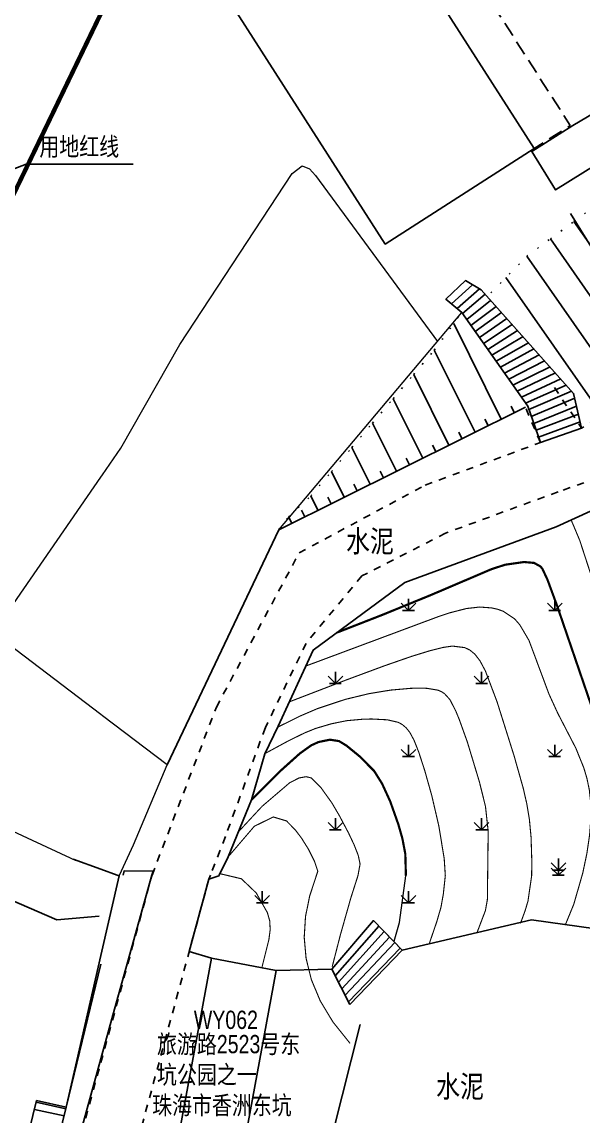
# Model space of a CAD drawing. Extents: x 396500 to 398250, y 1005980 to 1008200.
# Drawn here: x 396994.6 to 397033, y 1006583.5 to 1006658.4 of the extents above; entities that cross this region are included whole.
import ezdxf
from ezdxf.enums import TextEntityAlignment as Align

# ---------------------------------------------------------------- set-up
doc = ezdxf.new("R2010")
doc.units = 0
doc.header["$LTSCALE"] = 0.5
for name, pattern in [('X4', [1.6, 0, -1.6]), ('X5', [3, 2, -1]), ('X6', [2, 1, -1])]:
    doc.linetypes.add(name, pattern=pattern)
doc.layers.get('0').update_dxf_attribs({"linetype": 'CONTINUOUS'})
doc.layers.add('ASSIST', color=7, linetype='CONTINUOUS', plot=False)
for name, color, linetype in [('DGX', 2, 'CONTINUOUS'), ('DLSS', 4, 'CONTINUOUS'), ('DMTZ', 3, 'CONTINUOUS'), ('JMD', 6, 'CONTINUOUS'), ('ZBTZ', 3, 'CONTINUOUS'), ('权属人', 160, 'CONTINUOUS'), ('用地红线', 1, 'CONTINUOUS'), ('编号', 90, 'CONTINUOUS'), ('门牌号', 1, 'CONTINUOUS')]:
    doc.layers.add(name, color=color, linetype=linetype)
doc.styles.add('细等线体', font='长等线体_0.TTF', dxfattribs={"width": 0.8})
doc.linetypes.add('10422', pattern='A,2,[150,AAA.SHX,S=1,R=0,X=0,Y=1],2,[177,AAA.SHX,S=1,R=0,X=0,Y=0.8],1e-09', length=4)
doc.linetypes.add('1161', pattern='A,0,[149,AAA.SHX,S=0.15,R=0,X=0,Y=0],-1.6', length=1.6)
doc.linetypes.add('445', pattern='A,8,-0.5,[147,AAA.SHX,S=1,R=0,X=0,Y=0],-1.5', length=10)

# ---------------------------------------------------------------- blocks, each defined once
blk = doc.blocks.new('gc124')
for p, q in [((0, 0), (0, 1.6)), ((-1, 1), (0, 0)), ((-0.8, 0), (0.8, 0)), ((0, 0), (1, 1))]:
    blk.add_line(p, q)

msp = doc.modelspace()

# ---------------------------------------------------------------- linework, layer by layer
at = {"layer": 'ASSIST', "linetype": 'X4'}
for points in [[(397026.673, 1006639.816), (397029.133, 1006642.324), (397030.743, 1006643.513), (397032.352, 1006644.701), (397033.962, 1006645.889), (397035.572, 1006647.077), (397035.917, 1006647.332), (397037.535, 1006648.526), (397039.153, 1006649.72), (397040.77, 1006650.915), (397042.388, 1006652.109), (397044.072, 1006653.231), (397045.781, 1006654.325), (397047.491, 1006655.419), (397049.656, 1006656.804), (397051.352, 1006657.89), (397053.048, 1006658.975)], [(397012.162, 1006623.616), (397012.835, 1006624.509), (397014.361, 1006625.932), (397015.768, 1006627.594), (397017.175, 1006629.255), (397018.582, 1006630.917), (397019.989, 1006632.579), (397021.396, 1006634.241), (397022.803, 1006635.903), (397024.688, 1006638.482)]]:
    msp.add_lwpolyline(points, dxfattribs=at)
at = {"layer": 'ASSIST', "linetype": 'Continuous', "flags": 128}
for points in [[(397030.06, 1006629.583), (397029.197, 1006632.067), (397024.688, 1006638.482), (397023.601, 1006639.388), (397024.933, 1006640.658), (397026.018, 1006640.025), (397032.338, 1006632.948), (397032.881, 1006630.575)], [(397017.031, 1006591.159), (397015.795, 1006593.558), (397018.646, 1006596.894), (397020.617, 1006594.863)], [(396997.637, 1006584.136), (396997.133, 1006582.083), (396995.095, 1006582.523), (396995.6, 1006584.575)]]:
    msp.add_lwpolyline(points, close=True, dxfattribs=at)
at = {"layer": 'DGX', "linetype": 'Continuous', "const_width": 0.075, "flags": 128}
for points, elevation in [([(397036.716, 1006600), (397037.002, 1006600.48), (397037.606, 1006601.615), (397038.027, 1006602.546), (397038.318, 1006603.607), (397038.281, 1006604.88), (397038.202, 1006605.393), (397037.761, 1006607.202), (397037.068, 1006609.449), (397036.152, 1006612.016), (397034.641, 1006617.11), (397032.755, 1006622.889), (397032.168, 1006624.287)], 23), ([(397032.92, 1006600), (397032.961, 1006600.144), (397033.241, 1006601.474), (397033.427, 1006602.739), (397033.516, 1006603.897), (397033.507, 1006604.915), (397033.412, 1006605.809), (397033.249, 1006606.607), (397033.031, 1006607.338), (397032.489, 1006608.677), (397031.245, 1006611.081), (397030.652, 1006612.376), (397029.279, 1006616.057), (397028.647, 1006617.128), (397028.298, 1006617.524), (397027.534, 1006618.039), (397027.131, 1006618.184), (397026.723, 1006618.275), (397025.899, 1006618.333), (397024.997, 1006618.23), (397023.878, 1006617.942), (397023.137, 1006617.698), (397014.021, 1006614.3)], 22), ([(397012.907, 1006611.856), (397016.756, 1006613.336), (397019.414, 1006614.321), (397021.251, 1006614.959), (397022.51, 1006615.347), (397023.407, 1006615.57), (397024.05, 1006615.664), (397024.892, 1006615.557), (397025.24, 1006615.391), (397025.583, 1006615.108), (397025.934, 1006614.651), (397026.301, 1006613.962), (397027.096, 1006611.86), (397028.263, 1006608.157), (397028.887, 1006605.953), (397029.127, 1006604.904), (397029.307, 1006603.838), (397029.425, 1006602.593), (397029.475, 1006600.981), (397029.466, 1006600)], 21.5), ([(397026.456, 1006600), (397026.492, 1006602.999), (397026.306, 1006604.698), (397025.893, 1006606.371), (397025.064, 1006609.11), (397024.516, 1006610.636), (397024.274, 1006611.226), (397023.876, 1006612), (397023.506, 1006612.41), (397023.295, 1006612.547), (397023.041, 1006612.653), (397022.312, 1006612.774), (397021.8, 1006612.789), (397021.199, 1006612.774), (397019.826, 1006612.654), (397018.337, 1006612.409), (397016.708, 1006612.015), (397014.798, 1006611.381), (397013.608, 1006610.87), (397012.113, 1006610.127)], 21), ([(397011.277, 1006608.342), (397012.856, 1006609.197), (397013.94, 1006609.726), (397014.687, 1006610.03), (397015.777, 1006610.352), (397016.817, 1006610.561), (397017.947, 1006610.665), (397018.534, 1006610.676), (397019.589, 1006610.621), (397020.335, 1006610.451), (397020.621, 1006610.295), (397020.88, 1006610.072), (397021.135, 1006609.753), (397021.413, 1006609.238), (397021.741, 1006608.415), (397022.147, 1006607.167), (397022.635, 1006605.434), (397023.118, 1006603.353), (397023.485, 1006601.117), (397023.556, 1006600)], 20.5), ([(397009.408, 1006602.961), (397011.033, 1006604.709), (397012.922, 1006606.322), (397013.559, 1006606.644), (397014.037, 1006606.731), (397014.39, 1006606.646), (397015.039, 1006606.001), (397015.793, 1006604.95), (397016.317, 1006604.057), (397016.938, 1006602.885), (397017.318, 1006602.08), (397017.601, 1006601.358), (397017.73, 1006600.758), (397017.591, 1006600)], 19.5), ([(397008.705, 1006601.246), (397010.495, 1006603.339), (397011.793, 1006603.976), (397012.699, 1006603.704), (397013.314, 1006603.07), (397013.731, 1006602.52), (397014.191, 1006601.782), (397014.612, 1006600.944), (397014.838, 1006600.267), (397014.751, 1006600)], 19), ([(397011.013, 1006593.666), (397011.494, 1006595.596), (397011.581, 1006596.279), (397011.549, 1006596.868), (397011.388, 1006597.434), (397010.627, 1006598.779), (397009.61, 1006599.749), (397008.139, 1006600.099)], 18.5), ([(397008.555, 1006600), (397008.139, 1006600.099)], 18.5), ([(397014.751, 1006600), (397014.284, 1006598.575), (397013.997, 1006597.169), (397013.909, 1006595.742), (397014.037, 1006594.301), (397014.397, 1006592.851), (397015.006, 1006591.396), (397015.882, 1006589.942), (397017.042, 1006588.493)], 19), ([(397017.591, 1006600), (397017.583, 1006599.958), (397017.099, 1006598.445), (397016.383, 1006595.915), (397015.821, 1006593.728)], 19.5), ([(397023.556, 1006600), (397023.559, 1006599.958), (397023.424, 1006598.708), (397023.264, 1006597.807), (397022.977, 1006596.817), (397022.459, 1006595.304)], 20.5), ([(397025.736, 1006596.086), (397026.302, 1006597.575), (397026.436, 1006598.316), (397026.456, 1006600)], 21), ([(397029.466, 1006600), (397029.466, 1006599.958), (397029.213, 1006598.223), (397029.025, 1006597.586), (397028.698, 1006596.694)], 21.5), ([(397031.785, 1006596.638), (397032.347, 1006598.009), (397032.92, 1006600)], 22)]:
    msp.add_lwpolyline(points, dxfattribs=dict(at, elevation=elevation))
at = {"layer": 'DGX', "color": 3, "linetype": 'Continuous', "lineweight": -2, "const_width": 0.15, "flags": 128}
for points, elevation in [([(397016.143, 1006616.584), (397019.257, 1006617.799), (397022.56, 1006619.149), (397026.724, 1006620.926), (397027.652, 1006621.228), (397028.946, 1006621.412), (397029.637, 1006621.351), (397030.078, 1006621.1), (397030.201, 1006620.944), (397030.544, 1006620.212), (397031.206, 1006618.418), (397034.425, 1006609.023), (397034.953, 1006607.564), (397035.343, 1006606.274), (397035.568, 1006605.063), (397035.613, 1006604.481), (397035.566, 1006603.346), (397035.382, 1006602.217), (397035.039, 1006600.949), (397034.674, 1006600)], 22.5), ([(397020.864, 1006599.958), (397020.824, 1006601.448), (397020.623, 1006602.502), (397020.355, 1006603.445), (397019.792, 1006605.038), (397019.233, 1006606.257), (397018.692, 1006607.119), (397017.712, 1006608.11), (397016.799, 1006608.856), (397016.283, 1006609.167), (397015.666, 1006609.261), (397014.893, 1006609.102), (397014.395, 1006608.879), (397013.616, 1006608.324), (397012.327, 1006607.167), (397010.3, 1006605.142)], 20), ([(397020.864, 1006599.958), (397020.863, 1006600)], 20)]:
    msp.add_lwpolyline(points, dxfattribs=dict(at, elevation=elevation))
at = {"layer": 'DLSS', "linetype": 'X6', "flags": 128}
msp.add_lwpolyline([(397031.021, 1006633.344), (397032.881, 1006630.575), (397042.886, 1006635.68), (397048.995, 1006639.156), (397064.711, 1006651.974), (397076.677, 1006661.43)], dxfattribs=at)
at = {"layer": 'DLSS', "linetype": 'X6'}
for points in [[(397089.781, 1006655.706), (397079.385, 1006654.999), (397071.561, 1006652.666), (397065.505, 1006648.527), (397051.113, 1006636.26), (397039.798, 1006628.9), (397033.988, 1006627.167), (397031.272, 1006626.212), (397023.576, 1006623.387), (397017.855, 1006620.462), (397014.034, 1006615.849), (397011.251, 1006610.089), (397008.517, 1006602.634), (397007.494, 1006600)], [(397003.502, 1006600), (397007.899, 1006611.489), (397013.566, 1006622.038), (397022.188, 1006626.675), (397030.06, 1006629.583), (397029.036, 1006632.011)], [(397007.494, 1006600), (397007.388, 1006599.727), (397000.895, 1006575.822), (397000, 1006572.117)], [(397000, 1006587.179), (397003.486, 1006599.957), (397003.502, 1006600)]]:
    msp.add_lwpolyline(points, dxfattribs=at)
msp.add_lwpolyline([(397000, 1006548.219), (396998.767, 1006548.734, -0.224143), (396996.324, 1006551.493), (396995.001, 1006554.998), (396994.735, 1006558.494), (396994.975, 1006562.891), (396995.79, 1006569.038), (396997.647, 1006578.554), (397000, 1006587.179)], format="xyb", dxfattribs=at)
at = {"layer": 'DMTZ', "linetype": 'Continuous'}
for p, q in [((397039.188, 1006634.903), (397032.352, 1006644.701)), ((397037.547, 1006633.759), (397030.743, 1006643.513)), ((397035.907, 1006632.615), (397029.133, 1006642.324)), ((397034.267, 1006631.47), (397027.708, 1006640.871)), ((397027.383, 1006631.188), (397024.132, 1006637.722)), ((397025.592, 1006630.297), (397022.803, 1006635.903)), ((397023.802, 1006629.406), (397021.396, 1006634.241)), ((397022.011, 1006628.515), (397019.989, 1006632.579)), ((397028.278, 1006631.634), (397028.055, 1006632.081)), ((397020.22, 1006627.625), (397018.582, 1006630.917)), ((397026.488, 1006630.743), (397026.265, 1006631.19)), ((397024.697, 1006629.852), (397024.474, 1006630.299)), ((397018.43, 1006626.734), (397017.175, 1006629.255)), ((397022.906, 1006628.961), (397022.684, 1006629.409)), ((397021.116, 1006628.07), (397020.893, 1006628.518)), ((397019.325, 1006627.179), (397019.102, 1006627.627)), ((397016.639, 1006625.843), (397015.768, 1006627.594)), ((397017.534, 1006626.288), (397017.312, 1006626.736)), ((397014.848, 1006624.952), (397014.361, 1006625.932)), ((397015.744, 1006625.397), (397015.521, 1006625.845)), ((397013.953, 1006624.507), (397013.73, 1006624.954)), ((397013.058, 1006624.061), (397012.835, 1006624.509))]:
    msp.add_line(p, q, dxfattribs=at)
at = {"layer": 'DMTZ', "linetype": '10422', "lineweight": 0}
for points in [[(397031.144, 1006623.817), (397032.168, 1006624.287), (397034.064, 1006625.157), (397041.593, 1006628.626), (397052.126, 1006634.731), (397055.01, 1006636.438), (397058.564, 1006638.543), (397064.354, 1006643.878), (397067.483, 1006646.929), (397069.683, 1006648.84), (397071.21, 1006650.101), (397073.361, 1006651.206), (397076.088, 1006652.167), (397078.816, 1006653.128), (397088.511, 1006654.306), (397090.085, 1006654.479)], [(397000, 1006627.225), (397000.11, 1006627.384), (397001.371, 1006629.205), (397005.393, 1006636.293), (397013.079, 1006647.987), (397013.779, 1006648.51), (397014.26, 1006648.298), (397014.691, 1006647.844), (397023.018, 1006636.499)], [(397012.162, 1006623.616), (397024.688, 1006638.482)], [(397000, 1006610.974), (396992.623, 1006616.575), (397000, 1006627.225)], [(397008.07, 1006599.957), (397008.705, 1006601.246), (397010.3, 1006605.142), (397011.22, 1006608.285), (397012.136, 1006610.176), (397014.529, 1006615.392), (397020.792, 1006620.021), (397031.144, 1006623.817)], [(396998.275, 1006601.008), (396984.118, 1006607.575), (396984.346, 1006608.767), (396992.623, 1006616.575)], [(397001.263, 1006600), (397002.231, 1006602.064), (397004.524, 1006607.539), (397000.111, 1006610.89), (397000, 1006610.974)], [(397001.243, 1006599.957), (397001.263, 1006600)], [(397008.07, 1006599.957), (397008.091, 1006600)], [(397020.063, 1006595.493), (397020.424, 1006596.753), (397020.864, 1006599.958)]]:
    msp.add_lwpolyline(points, dxfattribs=at)
at = {"layer": 'DMTZ', "linetype": 'Continuous'}
msp.add_lwpolyline([(397012.162, 1006623.616), (397029.036, 1006632.011)], dxfattribs=at)
at = {"layer": 'DMTZ', "linetype": '10422'}
for points in [[(397000, 1006600.405), (396998.094, 1006601.092)], [(396989.909, 1006600), (396996.996, 1006596.93), (396999.894, 1006597.181)], [(397001.123, 1006600), (397000, 1006600.405)], [(397001.243, 1006599.957), (397001.123, 1006600)], [(397040.903, 1006586.287), (397038.254, 1006595.703), (397029.443, 1006596.94), (397020.617, 1006594.863)], [(397017.746, 1006589.773), (397015.896, 1006582.453), (397013.772, 1006574.663), (397014.072, 1006574.174), (397018.912, 1006572.181), (397035.883, 1006581.506), (397041.102, 1006584.362)]]:
    msp.add_lwpolyline(points, dxfattribs=at)
at = {"layer": 'DMTZ', "linetype": '10422', "flags": 128}
for points in [[(397000, 1006594.502), (397001.243, 1006599.957)], [(396997.637, 1006584.136), (397000, 1006594.502)]]:
    msp.add_lwpolyline(points, dxfattribs=at)
at = {"layer": 'JMD', "linetype": 'Continuous'}
for p, q in [((397023.601, 1006639.388), (397024.933, 1006640.658)), ((397023.985, 1006639.068), (397025.411, 1006640.379)), ((397024.369, 1006638.748), (397025.89, 1006640.099)), ((397024.737, 1006638.413), (397026.289, 1006639.721)), ((397025.025, 1006638.004), (397026.658, 1006639.308)), ((397025.312, 1006637.595), (397027.027, 1006638.894)), ((397025.6, 1006637.186), (397027.396, 1006638.481)), ((397025.887, 1006636.776), (397027.766, 1006638.067)), ((397026.175, 1006636.367), (397028.135, 1006637.654)), ((397026.462, 1006635.958), (397028.504, 1006637.24)), ((397026.75, 1006635.549), (397028.873, 1006636.827)), ((397027.037, 1006635.14), (397029.243, 1006636.413)), ((397027.325, 1006634.731), (397029.612, 1006636)), ((397027.612, 1006634.322), (397029.981, 1006635.586)), ((397027.9, 1006633.913), (397030.351, 1006635.173)), ((397028.187, 1006633.504), (397030.72, 1006634.759)), ((397028.475, 1006633.095), (397031.089, 1006634.346)), ((397028.762, 1006632.686), (397031.458, 1006633.932)), ((397029.05, 1006632.277), (397031.828, 1006633.519)), ((397029.277, 1006631.837), (397032.197, 1006633.105)), ((397029.441, 1006631.364), (397032.414, 1006632.613)), ((397029.605, 1006630.892), (397032.538, 1006632.073)), ((397029.769, 1006630.42), (397032.662, 1006631.532)), ((397029.934, 1006629.948), (397032.786, 1006630.992)), ((397015.795, 1006593.558), (397018.646, 1006596.894)), ((397016.024, 1006593.114), (397019.011, 1006596.518)), ((397016.253, 1006592.669), (397019.376, 1006596.141)), ((397016.482, 1006592.225), (397019.741, 1006595.765)), ((397016.711, 1006591.78), (397020.106, 1006595.389)), ((397016.94, 1006591.336), (397020.472, 1006595.012)), ((396997.61, 1006584.025), (396995.572, 1006584.465)), ((396997.491, 1006583.539), (396995.453, 1006583.979))]:
    msp.add_line(p, q, dxfattribs=at)
at = {"layer": 'JMD', "linetype": 'X5', "elevation": 34.453, "flags": 128}
msp.add_lwpolyline([(397008.908, 1006682.048), (397011.413, 1006683.575), (397032.105, 1006651.269), (397029.635, 1006649.687)], dxfattribs=at)
at = {"layer": 'JMD', "linetype": 'Continuous', "elevation": 34.453, "flags": 128}
msp.add_lwpolyline([(397000.45, 1006672.819), (397019.446, 1006643.161), (397029.635, 1006649.687), (397008.908, 1006682.048), (397004.58, 1006679.276), (397004.669, 1006675.521)], close=True, dxfattribs=at)
at = {"layer": 'JMD', "linetype": '445', "flags": 128}
msp.add_lwpolyline([(397099.944, 1006682.063), (397084.526, 1006670.124), (397076.613, 1006664.01), (397068.792, 1006657.78), (397052.95, 1006644.769), (397042.117, 1006635.617), (397038.813, 1006635.335), (397037.509, 1006636.583), (397037.141, 1006637.175), (397034.762, 1006640.995), (397032.119, 1006645.239)], dxfattribs=at)
at = {"layer": 'JMD', "linetype": 'Continuous', "flags": 128}
for points in [[(397036.701, 1006650.35), (397034.914, 1006652.826), (397032.285, 1006651.271), (397029.476, 1006649.484), (397031.106, 1006646.866)], [(397007.574, 1006594.328), (397004.812, 1006579.362), (397009.226, 1006578.503), (397011.988, 1006593.469)]]:
    msp.add_lwpolyline(points, close=True, dxfattribs=at)
for points in [[(397024.933, 1006640.658), (397026.018, 1006640.025), (397032.338, 1006632.948), (397032.881, 1006630.575)], [(397030.06, 1006629.583), (397029.197, 1006632.067), (397024.688, 1006638.482), (397023.601, 1006639.388)], [(397018.646, 1006596.894), (397020.617, 1006594.863)], [(397017.031, 1006591.159), (397015.795, 1006593.558)], [(396995.095, 1006582.523), (396995.6, 1006584.575)], [(396997.637, 1006584.136), (396997.133, 1006582.083)]]:
    msp.add_lwpolyline(points, dxfattribs=at)
at = {"layer": 'ZBTZ', "linetype": '1161', "flags": 128}
for points in [[(397008.091, 1006600), (397008.705, 1006601.246), (397010.3, 1006605.142), (397011.22, 1006608.285), (397012.136, 1006610.176), (397014.529, 1006615.392), (397020.792, 1006620.021), (397031.144, 1006623.817), (397033.49, 1006624.896), (397034.064, 1006625.157), (397036.581, 1006617.922), (397037.096, 1006616.435), (397040.994, 1006605.19), (397041.367, 1006600)], [(397012.162, 1006623.616), (397004.524, 1006607.539)], [(397003.49, 1006600), (397000.821, 1006590.422), (397000, 1006587.442)], [(397001.521, 1006600), (397001.593, 1006600.288), (397003.568, 1006600.28), (397003.49, 1006600)], [(397041.367, 1006600), (397041.835, 1006593.485), (397038.986, 1006593.101), (397038.254, 1006595.703), (397029.443, 1006596.94), (397020.617, 1006594.863), (397020.039, 1006595.458), (397018.646, 1006596.894), (397015.795, 1006593.558), (397011.988, 1006593.469), (397007.574, 1006594.328), (397006.042, 1006594.771), (397007.388, 1006599.727), (397008.07, 1006599.957), (397008.091, 1006600)], [(397007.574, 1006594.328), (397006.042, 1006594.771)], [(397000, 1006545.822), (396998.424, 1006546.151), (396995.921, 1006548.903), (396994.852, 1006550.164), (396992.335, 1006555.194), (396992.291, 1006557.025), (396992.952, 1006561.245), (396997.133, 1006582.083), (396997.637, 1006584.136), (397000, 1006593.898)], [(397015.795, 1006593.558), (397011.988, 1006593.469)]]:
    msp.add_lwpolyline(points, dxfattribs=at)
msp.add_lwpolyline([(397000, 1006587.442), (396997.554, 1006578.576), (396995.696, 1006569.054), (396994.88, 1006562.9), (396994.639, 1006558.493), (396994.907, 1006554.978), (396996.234, 1006551.463, 0.223948), (396998.73, 1006548.647), (397000, 1006548.116)], format="xyb", dxfattribs=at)
at = {"layer": '用地红线', "linetype": 'Continuous', "const_width": 0.3, "flags": 128}
msp.add_lwpolyline([(396896.967, 1006409.306, -0.090189), (397228.694, 1007024.028), (397387.801, 1007222.911), (397401.305, 1007212.108), (397426.328, 1007243.385), (397412.824, 1007254.188), (397549.486, 1007427.159), (397597.059, 1007408.487), (397590.114, 1007392.957), (397593.63, 1007391.179), (397580.301, 1007365.498), (397677.782, 1007288.139), (397658.983, 1007180.178), (397680.098, 1007163.581), (397691.215, 1007135.064, -0.057003), (397648.052, 1007084.953), (397357.499, 1006816.503, 0.141668), (397271.322, 1006673.857), (397185.657, 1006354.399)], format="xyb", dxfattribs=at)
at = {"layer": '用地红线', "linetype": 'Continuous', "flags": 128}
msp.add_lwpolyline([(396992.389, 1006647.676), (396994.886, 1006648.627), (397002.216, 1006648.627)], dxfattribs=at)

# ---------------------------------------------------------------- block references
at = {"layer": 'ZBTZ', "linetype": '1161', "xscale": 0.5, "yscale": 0.5}
for p in [(397021.042, 1006618.101), (397031.042, 1006618.101), (397016.042, 1006613.101), (397026.042, 1006613.101), (397021.042, 1006608.101), (397031.042, 1006608.101), (397016.042, 1006603.101), (397026.042, 1006603.101), (397031.292, 1006599.985), (397031.3, 1006600.336), (397011.042, 1006598.101), (397021.042, 1006598.101)]:
    msp.add_blockref('gc124', p, dxfattribs=at)

# ---------------------------------------------------------------- texts
at = {"layer": 'DLSS', "linetype": 'Continuous', "style": '细等线体', "width": 0.8}
for p in [(397018.402, 1006622.864, -27.346), (397024.563, 1006585.572)]:
    msp.add_text('水泥', height=1.5, dxfattribs=at).set_placement(p, align=Align.MIDDLE)
at = {"layer": '权属人', "linetype": 'Continuous', "insert": (397003.506, 1006584.883, 24), "char_height": 1.25, "attachment_point": 1, "style": '细等线体'}
msp.add_mtext_dynamic_manual_height_columns('珠海市香洲东坑股份合作公司', width=2.47045, gutter_width=1, heights=[0], dxfattribs=at).dxf.set("width", 9.65808)
at = {"layer": '用地红线', "linetype": 'Continuous', "insert": (396995.793, 1006650.447), "char_height": 1.25, "attachment_point": 1, "style": '细等线体'}
msp.add_mtext_dynamic_manual_height_columns('用地红线', width=3.98032, gutter_width=1, heights=[0], dxfattribs=at).dxf.set("width", 9.16181)
at = {"layer": '编号', "linetype": 'Continuous', "insert": (397006.359, 1006590.727, 24), "char_height": 1.25, "attachment_point": 1, "style": '细等线体'}
msp.add_mtext_dynamic_manual_height_columns('WY062', width=0.93234, gutter_width=1, heights=[0], dxfattribs=at)
at = {"layer": '门牌号', "linetype": 'Continuous', "insert": (397003.84, 1006589.066, 24), "char_height": 1.25, "attachment_point": 1, "style": '细等线体'}
msp.add_mtext_dynamic_manual_height_columns('\\pt1.8;旅游路2523号东坑公园之一', width=9.87209, gutter_width=1, heights=[0.632], dxfattribs=at)

doc.saveas('drawing.dxf')
